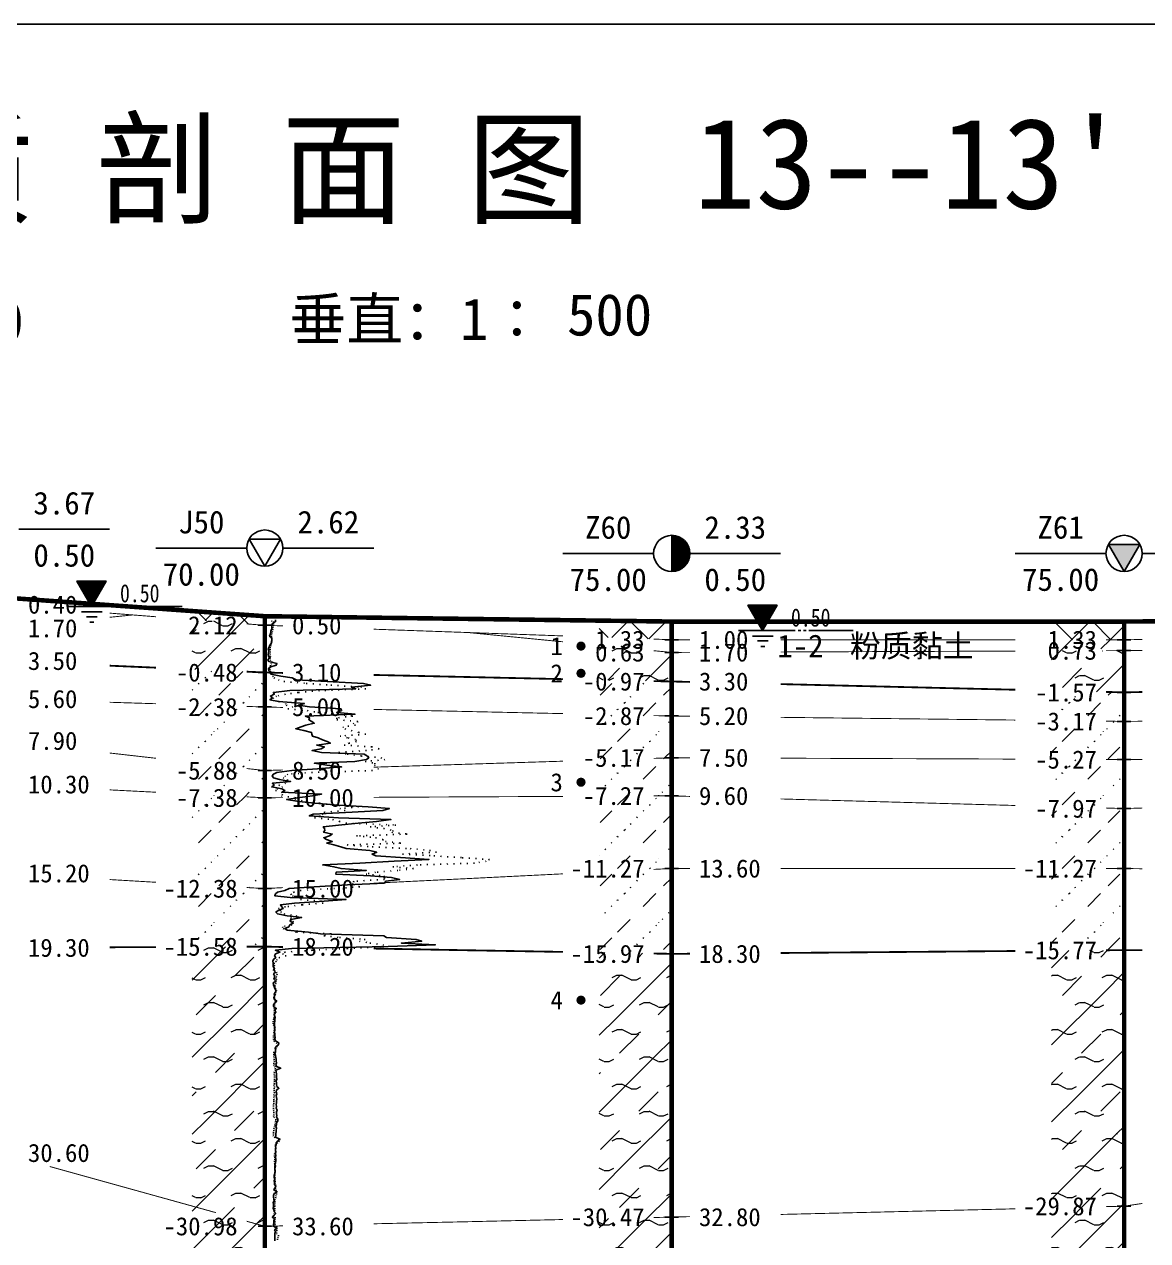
# Model space of a CAD drawing. Extents: x -37 to 3540, y -1485 to 297.
# Drawn here: x 335.5 to 459.3, y -446 to -312 of the extents above; entities that cross this region are included whole.
import ezdxf
from ezdxf.enums import TextEntityAlignment as Align

# ---------------------------------------------------------------- set-up
doc = ezdxf.new("R2010")
doc.units = 0
doc.linetypes.add('DOT', pattern=[6.35, 0, -6.35])
doc.layers.get('0').update_dxf_attribs({"linetype": 'CONTINUOUS'})
for name, color, linetype in [('CURVE', 200, 'CONTINUOUS'), ('FRAME', 7, 'CONTINUOUS'), ('HOLE', 41, 'CONTINUOUS'), ('SAMPLE', 1, 'CONTINUOUS'), ('STRATUM', 241, 'CONTINUOUS')]:
    doc.layers.add(name, color=color, linetype=linetype)
doc.layers.add('HATCH', color=7, linetype='CONTINUOUS', lineweight=13)
doc.styles.add('ST', font='')
doc.styles.get('ST').set_extended_font_data('SimSun')
pattern_1 = [(45, (134.838, -594), (-2.12132, 2.12132), [10, 0]), (135, (134.838, -594), (-2.12132, -2.12132), [10, 0])]
pattern_2 = [(45, (134.838, -594), (-4.24264, 4.24264), [10, 0]), (45, (135.899, -597.182), (-2.12132, 6.36396), [3, -3]), (26.565, (135.912, -594.2536), (5.999823, 5.999812), [0.567, -12.849]), (0, (135.345, -594.2536), (0, 6), [0.567, -5.433]), (26.565, (133.2567, -594), (5.999823, 5.999812), [0.567, -12.849]), (0, (133.764, -593.7464), (0, 6), [0.567, -5.433]), (153.435, (135.345, -594.2536), (-5.999818, -5e-06), [1.134, -12.2826]), (26.565, (138.912, -591.2536), (5.999823, 5.999812), [0.567, -12.849]), (0, (138.345, -591.2536), (0, 6), [0.567, -5.433]), (26.565, (136.2567, -591), (5.999823, 5.999812), [0.567, -12.849]), (0, (136.764, -590.7464), (0, 6), [0.567, -5.433]), (153.435, (138.345, -591.2536), (-5.999818, -5e-06), [1.134, -12.2826])]
pattern_3 = [(45, (134.838, -594), (-7e-07, 6.99998), [1.97196, -7.92754]), (45, (137.651, -591.171), (-7e-07, 6.99998), [1.99367, -7.90583]), (45, (139.9054, -588.918), (-7e-07, 6.99998), [1.81361, -8.08588]), (26.56505, (134.838, -590.5), (7, 7), [0.0965, -15.55598]), (36.8699, (135.538, -589.8), (7, 7), [0.19775, -34.80225]), (315, (138.338, -587.024), (6.99998, 1e-06), [0.03305, -9.86644]), (26.56505, (138.338, -594), (7, 7), [0.14475, -15.50773]), (26.56505, (139.038, -593.3), (7, 7), [0.10528, -15.5472]), (90, (139.388, -592.95), (-7, -5e-07), [0.02877, -6.97123]), (26.56505, (139.738, -592.6), (7, 7), [0.09101, -31.21394]), (36.8699, (140.438, -591.9), (7, 7), [0.11069, -34.88931]), (45, (141.138, -591.2), (-2e-07, 6.99998), [0.10911, -9.79038]), (315, (141.752, -590.452), (6.99998, 1e-06), [0.03305, -9.86644]), (36.8699, (136.238, -589.1), (7, 7), [0.10224, -34.89776]), (53.1301, (136.938, -588.4), (14, 21), [0.13438, -34.86562]), (53.1301, (137.638, -587.7), (14, 21), [0.12625, -34.87375])]
pattern_4 = [(45, (134.838, -594), (-2.12132, 2.12132), [10, 0]), (26.565, (135.912, -594.2536), (5.999823, 5.999812), [0.567, -12.849]), (0, (135.345, -594.2536), (0, 6), [0.567, -5.433]), (26.565, (133.2567, -594), (5.999823, 5.999812), [0.567, -12.849]), (0, (133.764, -593.7464), (0, 6), [0.567, -5.433]), (153.435, (135.345, -594.2536), (-5.999818, -5e-06), [1.134, -12.2826]), (26.565, (138.912, -591.2536), (5.999823, 5.999812), [0.567, -12.849]), (0, (138.345, -591.2536), (0, 6), [0.567, -5.433]), (26.565, (136.2567, -591), (5.999823, 5.999812), [0.567, -12.849]), (0, (136.764, -590.7464), (0, 6), [0.567, -5.433]), (153.435, (138.345, -591.2536), (-5.999818, -5e-06), [1.134, -12.2826])]

# ---------------------------------------------------------------- blocks, each defined once
blk = doc.blocks.new('图头_剖面图A3')
at = {"style": 'ST'}
for s, height, p in [('工 程 地 质 剖 面 图', 10, (-15.09, 10.79)), ('比例尺：水平：1∶            垂直：1∶', 4.6, (-11.5, -5.76))]:
    blk.add_text(s, height=height, dxfattribs=at).set_placement(p, align=Align.MIDDLE_CENTER)
for tag, height, p in [('01_剖面号', 10, (64.41, 11.39)), ('03＿纵向比例', 4.6, (50.43, -5.28)), ('02_横向比例', 4.6, (-18.82, -5.99))]:
    blk.add_attdef(tag, text='', height=height, dxfattribs=at).set_placement(p, align=Align.MIDDLE_LEFT)
blk = doc.blocks.new('H_cpt_hole')
for p, q in [((-1.73, 1), (1.73, 1)), ((0, -2), (-1.73, 1)), ((1.73, 1), (0, -2))]:
    blk.add_line(p, q)
blk.add_circle((0, 0), 2)
blk = doc.blocks.new('H_sam_hole')
blk.add_line((0, 2), (0, -2))
at = {"const_width": 2}
blk.add_lwpolyline([(0, -1, 0.414214), (1, 0, 0.414214), (0, 1, 1)], format="xyb", dxfattribs=at)
blk.add_circle((0, 0), 2)
blk = doc.blocks.new('H_spt_hole')
blk.add_hatch(color=256).paths.add_polyline_path([(1.73, 1), (-1.73, 1), (0, -2)])
blk.add_lwpolyline([(0, -2), (1.73, 1), (-1.73, 1)], close=True)
blk.add_circle((0, 0), 2)
blk = doc.blocks.new('SampleSoilUndisturbed')
at = {"const_width": 0.5}
blk.add_lwpolyline([(-0.25, 0, 1), (0.25, 0, 1)], format="xyb", close=True, dxfattribs=at)
blk = doc.blocks.new('Gwl')
blk.add_lwpolyline([(0, 0, 0, 3.22, 0), (0, 2.79, 3.22, 3.22, 0)], format="xyseb")
blk.add_lwpolyline([(0, 0), (1.61, 2.79), (-1.61, 2.79)], close=True)
for points in [[(-2.63, 0), (3.61, 0)], [(3.93, 0), (4.21, 0)], [(4.53, 0), (4.8, 0)], [(5.09, 0), (9.99, 0)], [(-1.09, -0.61), (1.16, -0.61)], [(-0.54, -1.14), (0.61, -1.14)], [(-0.19, -1.74), (0.26, -1.74)]]:
    blk.add_lwpolyline(points)
at = {"style": 'ST', "width": 0.8}
blk.add_attdef('*GWL', (3.14, 0.45), '', height=2, dxfattribs=at)

msp = doc.modelspace()

# ---------------------------------------------------------------- hatches: boundary and pattern name
at = {"layer": 'HATCH'}
h = msp.add_hatch(dxfattribs=at)
h.set_pattern_fill('YNFNT', color=251, style=0)
h.set_pattern_definition(pattern_2)
h.paths.add_polyline_path([(361.97, -378.2), (353.97, -377.57), (353.97, -383.05), (361.97, -383.4)])
h.paths.add_polyline_path([(351.33, -384.89), (359.46, -384.89), (359.46, -381.96), (351.33, -381.96)], flags=9)
h.paths.add_polyline_path([(352.76, -379.69), (359.45, -379.69), (359.45, -376.77), (352.76, -376.77)], flags=9)
h = msp.add_hatch(dxfattribs=at)
h.set_pattern_fill('STT', color=50, style=0)
h.set_pattern_definition(pattern_1)
h.paths.add_polyline_path([(361.97, -377.2), (353.97, -376.63), (353.97, -377.57), (361.97, -378.2)])
h.paths.add_polyline_path([(352.76, -379.69), (359.45, -379.69), (359.45, -376.77), (352.76, -376.77)], flags=9)
h = msp.add_hatch(dxfattribs=at)
h.set_pattern_fill('STT', color=50, style=0)
h.set_pattern_definition(pattern_1)
h.paths.add_polyline_path([(406.81, -377.79), (398.81, -377.69), (398.81, -379.51), (406.81, -379.79)])
h.paths.add_polyline_path([(397.6, -381.28), (404.29, -381.28), (404.29, -378.35), (397.6, -378.35)], flags=9)
h = msp.add_hatch(dxfattribs=at)
h.set_pattern_fill('STT', color=50, style=0)
h.set_pattern_definition(pattern_1)
h.paths.add_polyline_path([(456.66, -377.79), (448.66, -377.79), (448.66, -379.79), (456.66, -379.79)])
h.paths.add_polyline_path([(447.45, -381.28), (454.15, -381.28), (454.15, -378.34), (447.45, -378.34)], flags=9)
h = msp.add_hatch(dxfattribs=at)
h.set_pattern_fill('YNFNT', color=251, style=0)
h.set_pattern_definition(pattern_2)
h.paths.add_polyline_path([(406.81, -381.19), (398.81, -380.41), (398.81, -384.22), (406.81, -384.39)])
h.paths.add_polyline_path([(396.17, -385.88), (404.29, -385.88), (404.29, -382.95), (396.17, -382.95)], flags=9)
h.paths.add_polyline_path([(397.6, -382.68), (404.29, -382.68), (404.29, -379.75), (397.6, -379.75)], flags=9)
h.paths.add_polyline_path([(397.6, -381.28), (404.29, -381.28), (404.29, -378.35), (397.6, -378.35)], flags=9)
h = msp.add_hatch(dxfattribs=at)
h.set_pattern_fill('FZNT', color=32, style=0)
h.set_pattern_definition([(45, (134.838, -594), (-4.24264, 4.24264), [10, 0]), (45, (135.899, -597.182), (-2.12132, 6.36396), [3, -3])])
h.paths.add_polyline_path([(456.66, -379.79), (448.66, -379.79), (448.66, -381.02), (456.66, -380.99)])
h.paths.add_polyline_path([(447.45, -382.48), (454.15, -382.48), (454.15, -379.54), (447.45, -379.54)], flags=9)
h.paths.add_polyline_path([(447.45, -381.28), (454.15, -381.28), (454.15, -378.34), (447.45, -378.34)], flags=9)
h = msp.add_hatch(dxfattribs=at)
h.set_pattern_fill('YNFNT', color=251, style=0)
h.set_pattern_definition(pattern_2)
h.paths.add_polyline_path([(456.66, -380.99), (448.66, -381.02), (448.66, -385.4), (456.66, -385.59)])
h.paths.add_polyline_path([(446.03, -387.07), (454.15, -387.07), (454.15, -384.16), (446.03, -384.16)], flags=9)
h.paths.add_polyline_path([(447.45, -382.48), (454.15, -382.48), (454.15, -379.54), (447.45, -379.54)], flags=9)
h = msp.add_hatch(dxfattribs=at)
h.set_pattern_fill('SZFT', color=52, style=0)
h.set_pattern_definition(pattern_3)
h.paths.add_polyline_path([(361.97, -383.4), (353.97, -383.05), (353.97, -386.96), (361.97, -387.2)])
h.paths.add_polyline_path([(351.33, -388.69), (359.46, -388.69), (359.46, -385.76), (351.33, -385.76)], flags=9)
h.paths.add_polyline_path([(351.33, -384.89), (359.46, -384.89), (359.46, -381.96), (351.33, -381.96)], flags=9)
h = msp.add_hatch(dxfattribs=at)
h.set_pattern_fill('SZFT', color=52, style=0)
h.set_pattern_definition(pattern_3)
h.paths.add_polyline_path([(406.81, -384.39), (398.81, -384.22), (398.81, -388.02), (406.81, -388.19)])
h.paths.add_polyline_path([(396.17, -389.68), (404.29, -389.68), (404.29, -386.75), (396.17, -386.75)], flags=9)
h.paths.add_polyline_path([(396.17, -385.88), (404.29, -385.88), (404.29, -382.95), (396.17, -382.95)], flags=9)
h = msp.add_hatch(dxfattribs=at)
h.set_pattern_fill('SZFT', color=52, style=0)
h.set_pattern_definition(pattern_3)
h.paths.add_polyline_path([(456.66, -385.59), (448.66, -385.4), (448.66, -388.69), (456.66, -388.79)])
h.paths.add_polyline_path([(446.02, -390.28), (454.15, -390.28), (454.15, -387.34), (446.02, -387.34)], flags=9)
h.paths.add_polyline_path([(446.03, -387.07), (454.15, -387.07), (454.15, -384.16), (446.03, -384.16)], flags=9)
h = msp.add_hatch(dxfattribs=at)
h.set_pattern_fill('SZFT', color=52, style=0)
h.set_pattern_definition(pattern_3)
h.paths.add_polyline_path([(361.97, -387.2), (353.97, -386.96), (353.97, -393.3), (361.97, -394.2)])
h.paths.add_polyline_path([(351.33, -395.69), (359.46, -395.69), (359.46, -392.76), (351.33, -392.76)], flags=9)
h.paths.add_polyline_path([(351.33, -388.69), (359.46, -388.69), (359.46, -385.76), (351.33, -385.76)], flags=9)
h = msp.add_hatch(dxfattribs=at)
h.set_pattern_fill('SZFT', color=52, style=0)
h.set_pattern_definition(pattern_3)
h.paths.add_polyline_path([(406.81, -388.19), (398.81, -388.02), (398.81, -393.04), (406.81, -392.79)])
h.paths.add_polyline_path([(396.17, -394.28), (404.29, -394.28), (404.29, -391.36), (396.17, -391.36)], flags=9)
h.paths.add_polyline_path([(396.17, -389.68), (404.29, -389.68), (404.29, -386.75), (396.17, -386.75)], flags=9)
h = msp.add_hatch(dxfattribs=at)
h.set_pattern_fill('SZFT', color=52, style=0)
h.set_pattern_definition(pattern_3)
h.paths.add_polyline_path([(456.66, -388.79), (448.66, -388.69), (448.66, -392.96), (456.66, -392.99)])
h.paths.add_polyline_path([(446.03, -394.47), (454.15, -394.47), (454.15, -391.57), (446.03, -391.57)], flags=9)
h.paths.add_polyline_path([(446.02, -390.28), (454.15, -390.28), (454.15, -387.34), (446.02, -387.34)], flags=9)
h = msp.add_hatch(dxfattribs=at)
h.set_pattern_fill('SZFT', color=52, style=0)
h.set_pattern_definition(pattern_3)
h.paths.add_polyline_path([(406.81, -392.79), (398.81, -393.04), (398.81, -397.03), (406.81, -396.99)])
h.paths.add_polyline_path([(396.17, -398.48), (404.29, -398.48), (404.29, -395.58), (396.17, -395.58)], flags=9)
h.paths.add_polyline_path([(396.17, -394.28), (404.29, -394.28), (404.29, -391.36), (396.17, -391.36)], flags=9)
h = msp.add_hatch(dxfattribs=at)
h.set_pattern_fill('SZFT', color=52, style=0)
h.set_pattern_definition(pattern_3)
h.paths.add_polyline_path([(456.66, -392.99), (448.66, -392.96), (448.66, -398.16), (456.66, -398.39)])
h.paths.add_polyline_path([(446.02, -399.88), (454.15, -399.88), (454.15, -396.94), (446.02, -396.94)], flags=9)
h.paths.add_polyline_path([(446.03, -394.47), (454.15, -394.47), (454.15, -391.57), (446.03, -391.57)], flags=9)
h = msp.add_hatch(dxfattribs=at)
h.set_pattern_fill('SZFT', color=52, style=0)
h.set_pattern_definition(pattern_3)
h.paths.add_polyline_path([(361.97, -394.2), (353.97, -393.3), (353.97, -396.79), (361.97, -397.2)])
h.paths.add_polyline_path([(351.33, -398.69), (359.46, -398.69), (359.46, -395.76), (351.33, -395.76)], flags=9)
h.paths.add_polyline_path([(351.33, -395.69), (359.46, -395.69), (359.46, -392.76), (351.33, -392.76)], flags=9)
h = msp.add_hatch(dxfattribs=at)
h.set_pattern_fill('SZFT', color=52, style=0)
h.set_pattern_definition(pattern_3)
h.paths.add_polyline_path([(361.97, -397.2), (353.97, -396.79), (353.97, -406.74), (361.97, -407.2)])
h.paths.add_polyline_path([(349.9, -408.69), (359.46, -408.69), (359.46, -405.76), (349.9, -405.76)], flags=9)
h.paths.add_polyline_path([(351.33, -398.69), (359.46, -398.69), (359.46, -395.76), (351.33, -395.76)], flags=9)
h = msp.add_hatch(dxfattribs=at)
h.set_pattern_fill('SZFT', color=52, style=0)
h.set_pattern_definition(pattern_3)
h.paths.add_polyline_path([(406.81, -396.99), (398.81, -397.03), (398.81, -405.39), (406.81, -404.99)])
h.paths.add_polyline_path([(394.74, -406.48), (404.29, -406.48), (404.29, -403.56), (394.74, -403.56)], flags=9)
h.paths.add_polyline_path([(396.17, -398.48), (404.29, -398.48), (404.29, -395.58), (396.17, -395.58)], flags=9)
h = msp.add_hatch(dxfattribs=at)
h.set_pattern_fill('SZFT', color=52, style=0)
h.set_pattern_definition(pattern_3)
h.paths.add_polyline_path([(456.66, -398.39), (448.66, -398.16), (448.66, -404.99), (456.66, -404.99)])
h.paths.add_polyline_path([(444.6, -406.47), (454.15, -406.47), (454.15, -403.56), (444.6, -403.56)], flags=9)
h.paths.add_polyline_path([(446.02, -399.88), (454.15, -399.88), (454.15, -396.94), (446.02, -396.94)], flags=9)
h = msp.add_hatch(dxfattribs=at)
h.set_pattern_fill('SZFT', color=52, style=0)
h.set_pattern_definition(pattern_3)
h.paths.add_polyline_path([(406.81, -404.99), (398.81, -405.39), (398.81, -414.25), (406.81, -414.39)])
h.paths.add_polyline_path([(394.74, -415.88), (404.29, -415.88), (404.29, -412.95), (394.74, -412.95)], flags=9)
h.paths.add_polyline_path([(394.74, -406.48), (404.29, -406.48), (404.29, -403.56), (394.74, -403.56)], flags=9)
h = msp.add_hatch(dxfattribs=at)
h.set_pattern_fill('SZFT', color=52, style=0)
h.set_pattern_definition(pattern_3)
h.paths.add_polyline_path([(456.66, -404.99), (448.66, -404.99), (448.66, -414.05), (456.66, -413.99)])
h.paths.add_polyline_path([(444.6, -415.47), (454.15, -415.47), (454.15, -412.56), (444.6, -412.56)], flags=9)
h.paths.add_polyline_path([(444.6, -406.47), (454.15, -406.47), (454.15, -403.56), (444.6, -403.56)], flags=9)
h = msp.add_hatch(dxfattribs=at)
h.set_pattern_fill('SZFT', color=52, style=0)
h.set_pattern_definition(pattern_3)
h.paths.add_polyline_path([(361.97, -407.2), (353.97, -406.74), (353.97, -413.63), (361.97, -413.6)])
h.paths.add_polyline_path([(349.9, -415.09), (359.46, -415.09), (359.46, -412.16), (349.9, -412.16)], flags=9)
h.paths.add_polyline_path([(349.9, -408.69), (359.46, -408.69), (359.46, -405.76), (349.9, -405.76)], flags=9)
h = msp.add_hatch(dxfattribs=at)
h.set_pattern_fill('YNFNT', color=251, style=0)
h.set_pattern_definition(pattern_2)
h.paths.add_polyline_path([(361.97, -413.6), (353.97, -413.63), (353.97, -442.18), (361.97, -444.4)])
h.paths.add_polyline_path([(349.9, -415.09), (359.46, -415.09), (359.46, -412.16), (349.9, -412.16)], flags=9)
h = msp.add_hatch(dxfattribs=at)
h.set_pattern_fill('YNFNT', color=251, style=0)
h.set_pattern_definition(pattern_2)
h.paths.add_polyline_path([(456.66, -413.99), (448.66, -414.05), (448.66, -442.38), (456.66, -442.19)])
h.paths.add_polyline_path([(444.59, -443.68), (454.15, -443.68), (454.15, -440.74), (444.59, -440.74)], flags=9)
h.paths.add_polyline_path([(444.6, -415.47), (454.15, -415.47), (454.15, -412.56), (444.6, -412.56)], flags=9)
h = msp.add_hatch(dxfattribs=at)
h.set_pattern_fill('YNFNT', color=251, style=0)
h.set_pattern_definition(pattern_2)
h.paths.add_polyline_path([(406.81, -414.39), (398.81, -414.25), (398.81, -443.57), (406.81, -443.39)])
h.paths.add_polyline_path([(394.74, -444.88), (404.29, -444.88), (404.29, -441.95), (394.74, -441.95)], flags=9)
h.paths.add_polyline_path([(394.74, -415.88), (404.29, -415.88), (404.29, -412.95), (394.74, -412.95)], flags=9)
h = msp.add_hatch(dxfattribs=at)
h.set_pattern_fill('YNNT', color=251, style=0)
h.set_pattern_definition(pattern_4)
h.paths.add_polyline_path([(456.66, -442.19), (448.66, -442.38), (448.66, -448.57), (456.66, -447.99)])
h.paths.add_polyline_path([(444.59, -449.48), (454.15, -449.48), (454.15, -446.54), (444.59, -446.54)], flags=9)
h.paths.add_polyline_path([(444.59, -443.68), (454.15, -443.68), (454.15, -440.74), (444.59, -440.74)], flags=9)
h = msp.add_hatch(dxfattribs=at)
h.set_pattern_fill('YNNT', color=251, style=0)
h.set_pattern_definition(pattern_4)
h.paths.add_polyline_path([(406.81, -443.39), (398.81, -443.57), (398.81, -451.95), (406.81, -451.59)])
h.paths.add_polyline_path([(394.74, -453.08), (404.29, -453.08), (404.29, -450.15), (394.74, -450.15)], flags=9)
h.paths.add_polyline_path([(394.74, -444.88), (404.29, -444.88), (404.29, -441.95), (394.74, -441.95)], flags=9)
h = msp.add_hatch(dxfattribs=at)
h.set_pattern_fill('YNNT', color=251, style=0)
h.set_pattern_definition(pattern_4)
h.paths.add_polyline_path([(361.97, -444.4), (353.97, -442.18), (353.97, -453.14), (361.97, -453.6)])
h.paths.add_polyline_path([(349.9, -455.09), (359.46, -455.09), (359.46, -452.16), (349.9, -452.16)], flags=9)
h.paths.add_polyline_path([(349.9, -445.89), (359.46, -445.89), (359.46, -442.96), (349.9, -442.96)], flags=9)

# ---------------------------------------------------------------- linework, layer by layer
at = {"layer": 'CURVE', "color": 100, "linetype": 'DOT', "ltscale": 0.1}
msp.add_lwpolyline([(361.97, -377.6), (363.01, -377.8), (362.94, -378), (362.91, -378.2), (362.89, -378.4), (362.84, -378.6), (362.8, -378.8), (362.75, -379), (362.7, -379.2), (362.68, -379.4), (362.72, -379.6), (362.75, -379.8), (362.76, -380), (362.69, -380.2), (362.63, -380.4), (362.57, -380.6), (362.56, -380.8), (362.55, -381), (362.54, -381.2), (362.55, -381.4), (362.58, -381.6), (362.54, -381.8), (362.55, -382), (362.8, -382.2), (362.7, -382.4), (362.6, -382.6), (362.56, -382.8), (362.52, -383), (362.55, -383.2), (362.61, -383.4), (362.84, -383.6), (362.84, -383.8), (362.98, -384), (363.47, -384.2), (364.06, -384.4), (366.54, -384.6), (369.25, -384.8), (372.54, -385), (373.1, -385.2), (367.98, -385.4), (365.63, -385.6), (364.25, -385.8), (363.27, -386), (362.97, -386.2), (362.66, -386.4), (363.53, -386.6), (364.24, -386.8), (364.33, -387), (365.07, -387.2), (364.52, -387.4), (366.65, -387.6), (367.82, -387.8), (369.97, -388), (371.65, -388.2), (369.91, -388.4), (369.9, -388.6), (372.24, -388.8), (371.7, -389), (371.96, -389.2), (370.57, -389.4), (370.8, -389.6), (371.49, -389.8), (372.32, -390), (373.1, -390.2), (370.26, -390.4), (371.16, -390.6), (372.02, -390.8), (372.07, -391), (371.24, -391.2), (370.71, -391.4), (373.75, -391.6), (374.56, -391.8), (373.17, -392), (370.11, -392.2), (371.04, -392.4), (372.61, -392.6), (374.77, -392.8), (375.21, -393), (373.04, -393.2), (374.1, -393.4), (374.07, -393.6), (374.3, -393.8), (374.51, -394), (373.84, -394.2), (367.2, -394.4), (364.52, -394.6), (364.24, -394.8), (363.98, -395), (364.46, -395.2), (364.45, -395.4), (364.26, -395.6), (363.53, -395.8), (363.92, -396), (363.38, -396.2), (363.16, -396.4), (364.29, -396.6), (363.93, -396.8), (363.79, -397), (365.42, -397.2), (365.26, -397.4), (366.48, -397.6), (368, -397.8), (369.39, -398), (372.31, -398.2), (370.22, -398.4), (370.82, -398.6), (368.56, -398.8), (368.37, -399), (368.1, -399.2), (367.46, -399.4), (369.43, -399.6), (370.19, -399.8), (370.92, -400), (376.39, -400.2), (373.59, -400.4), (375.07, -400.6), (376.12, -400.8), (375.98, -401), (377.66, -401.2), (372.08, -401.4), (374.18, -401.6), (374.95, -401.8), (375.26, -402), (376.95, -402.2), (371.05, -402.4), (373.81, -402.6), (377.98, -402.8), (380.12, -403), (380.88, -403.2), (377.14, -403.4), (380.61, -403.6), (383.73, -403.8), (386.71, -404), (386.37, -404.2), (385.06, -404.4), (378.8, -404.6), (376.09, -404.8), (378.36, -405), (376.64, -405.2), (374.18, -405.4), (373.12, -405.6), (375.07, -405.8), (375.17, -406), (375.15, -406.2), (371.76, -406.4), (371.69, -406.6), (371.56, -406.8), (372.43, -407), (369.66, -407.2), (365.95, -407.4), (365.19, -407.6), (364.84, -407.8), (365.01, -408), (365.89, -408.2), (365.91, -408.4), (368.23, -408.6), (368.39, -408.8), (366.06, -409), (364.25, -409.2), (363.48, -409.4), (363.7, -409.6), (363.73, -409.8), (364.08, -410), (365.52, -410.2), (364.84, -410.4), (364.92, -410.6), (365.07, -410.8), (365.09, -411), (364.95, -411.2), (363.93, -411.4), (363.99, -411.6), (364.63, -411.8), (365.46, -412), (369.38, -412.2), (368.49, -412.4), (370.21, -412.6), (373.03, -412.8), (372.39, -413), (373.55, -413.2), (375.05, -413.4), (374.81, -413.6), (370.98, -413.8), (367.19, -414), (364.2, -414.2), (363.93, -414.4), (364.32, -414.6), (363.6, -414.8), (363.33, -415), (363.24, -415.2), (363, -415.4), (363.02, -415.6), (362.98, -415.8), (362.98, -416), (363.02, -416.2), (363.26, -416.4), (363.34, -416.6), (363.25, -416.8), (363.2, -417), (363.24, -417.2), (363.19, -417.4), (363.19, -417.6), (363.08, -417.8), (363.07, -418), (363.16, -418.2), (363.27, -418.4), (363.18, -418.6), (363.14, -418.8), (363.04, -419), (363.04, -419.2), (363.06, -419.4), (363.14, -419.6), (363.07, -419.8), (363.02, -420), (363.06, -420.2), (363.01, -420.4), (363.01, -420.6), (363.04, -420.8), (363.01, -421), (363.02, -421.2), (362.96, -421.4), (362.96, -421.6), (362.88, -421.8), (362.88, -422), (362.88, -422.2), (363.1, -422.4), (363.07, -422.6), (363.04, -422.8), (362.98, -423), (363, -423.2), (362.92, -423.4), (362.91, -423.6), (362.92, -423.8), (362.98, -424), (363.24, -424.2), (363.4, -424.4), (363.3, -424.6), (363.2, -424.8), (363.18, -425), (362.98, -425.2), (362.98, -425.4), (362.98, -425.6), (362.99, -425.8), (362.99, -426), (363.02, -426.2), (362.98, -426.4), (362.96, -426.6), (363.03, -426.8), (363.11, -427), (363.15, -427.2), (363.02, -427.4), (363.01, -427.6), (363.02, -427.8), (363.02, -428), (363.03, -428.2), (363.04, -428.4), (363.02, -428.6), (362.98, -428.8), (363.03, -429), (363.01, -429.2), (363, -429.4), (363.02, -429.6), (362.98, -429.8), (362.99, -430), (362.99, -430.2), (362.97, -430.4), (362.96, -430.6), (362.95, -430.8), (362.94, -431), (362.94, -431.2), (362.94, -431.4), (362.93, -431.6), (362.97, -431.8), (362.95, -432), (362.94, -432.2), (362.96, -432.4), (363.2, -432.6), (363.18, -432.8), (363.13, -433), (363.07, -433.2), (363.04, -433.4), (363, -433.6), (362.96, -433.8), (362.94, -434), (362.94, -434.2), (362.88, -434.4), (363, -434.6), (363.62, -434.8), (363.54, -435), (363.41, -435.2), (363.13, -435.4), (363.14, -435.6), (363.14, -435.8), (363.13, -436), (363.14, -436.2), (363.06, -436.4), (363.04, -436.6), (363.06, -436.8), (363.06, -437), (363.05, -437.2), (363.05, -437.4), (363.07, -437.6), (363.06, -437.8), (363.07, -438), (363.1, -438.2), (363.09, -438.4), (363.08, -438.6), (363.07, -438.8), (363.1, -439), (363.07, -439.2), (363.11, -439.4), (363.11, -439.6), (363.14, -439.8), (363.18, -440), (363.12, -440.2), (363.16, -440.4), (363.26, -440.6), (363.27, -440.8), (363.21, -441), (363.18, -441.2), (363.08, -441.4), (363.06, -441.6), (363.07, -441.8), (363.06, -442), (363.04, -442.2), (363.07, -442.4), (363.04, -442.6), (363.08, -442.8), (363.04, -443), (362.98, -443.2), (363.11, -443.4), (363.09, -443.6), (363.07, -443.8), (363.06, -444), (363.05, -444.2), (363.3, -444.4), (363.28, -444.6), (363.28, -444.8), (363.27, -445), (363.27, -445.2), (363.49, -445.4), (363.44, -445.6), (363.35, -445.8), (363.38, -446)], dxfattribs=at)
at = {"layer": 'CURVE', "color": 30, "linetype": 'Continuous'}
msp.add_lwpolyline([(363.14, -377.6), (363.15, -377.8), (362.83, -378), (362.75, -378.2), (362.73, -378.4), (362.74, -378.6), (362.62, -378.8), (362.64, -379), (362.56, -379.2), (362.5, -379.4), (362.75, -379.6), (362.75, -379.8), (362.69, -380), (362.67, -380.2), (362.51, -380.4), (362.44, -380.6), (362.35, -380.8), (362.4, -381), (362.37, -381.2), (362.35, -381.4), (362.39, -381.6), (362.49, -381.8), (362.3, -382), (362.42, -382.2), (363.3, -382.4), (363.22, -382.6), (362.54, -382.8), (362.38, -383), (362.41, -383.2), (362.68, -383.4), (362.65, -383.6), (363.73, -383.8), (365, -384), (365.43, -384.2), (368.84, -384.4), (372.84, -384.6), (373.65, -384.8), (371.52, -385), (371.99, -385.2), (364.71, -385.4), (362.91, -385.6), (363.01, -385.8), (362.59, -386), (362.8, -386.2), (362.54, -386.4), (363.46, -386.6), (366.33, -386.8), (365.68, -387), (366.91, -387.2), (370.36, -387.4), (370.43, -387.6), (369.89, -387.8), (371.92, -388), (366.45, -388.2), (366.9, -388.4), (366.83, -388.6), (367.16, -388.8), (367.41, -389), (366.5, -389.2), (365.97, -389.4), (365.37, -389.6), (366.28, -389.8), (367.12, -390), (367.14, -390.2), (367.22, -390.4), (367.85, -390.6), (368.31, -390.8), (368.85, -391), (369.19, -391.2), (367.7, -391.4), (368.54, -391.6), (368.18, -391.8), (367.18, -392), (368.21, -392.2), (372.92, -392.4), (373.28, -392.6), (373.42, -392.8), (373.18, -393), (371.89, -393.2), (367.44, -393.4), (368.82, -393.6), (370.42, -393.8), (367.79, -394), (364.95, -394.2), (363.28, -394.4), (362.92, -394.6), (362.79, -394.8), (362.92, -395), (363.58, -395.2), (364.81, -395.4), (362.81, -395.6), (363, -395.8), (362.74, -396), (363.83, -396.2), (364.19, -396.4), (363.84, -396.6), (368.22, -396.8), (367.21, -397), (365.57, -397.2), (364.37, -397.4), (365.72, -397.6), (367.47, -397.8), (370.04, -398), (373.35, -398.2), (375.7, -398.4), (374.99, -398.6), (371.58, -398.8), (367.29, -399), (366.86, -399.2), (370.1, -399.4), (375.87, -399.6), (374.27, -399.8), (372.24, -400), (370.08, -400.2), (368.4, -400.4), (368.55, -400.6), (368.57, -400.8), (368.45, -401), (369.4, -401.2), (369.08, -401.4), (368.46, -401.6), (368.78, -401.8), (369.4, -402), (368.79, -402.2), (369.58, -402.4), (370.36, -402.6), (370.95, -402.8), (373.53, -403), (374.3, -403.2), (373.79, -403.4), (374.22, -403.6), (377.47, -403.8), (380.05, -404), (376.22, -404.2), (372.43, -404.4), (368.35, -404.6), (369.58, -404.8), (370.37, -405), (373.15, -405.2), (369.82, -405.4), (369.78, -405.6), (373.6, -405.8), (375.93, -406), (376.84, -406.2), (375.3, -406.4), (375.14, -406.6), (371.09, -406.8), (367.39, -407), (364.67, -407.2), (364.19, -407.4), (363.38, -407.6), (363.14, -407.8), (363.06, -408), (364.75, -408.2), (370.93, -408.4), (368.52, -408.6), (365.24, -408.8), (363.68, -409), (363.84, -409.2), (363.98, -409.4), (363.44, -409.6), (363.19, -409.8), (363.38, -410), (364.43, -410.2), (366.04, -410.4), (364.83, -410.6), (364.75, -410.8), (365.11, -411), (364.74, -411.2), (364.61, -411.4), (364.19, -411.6), (364.45, -411.8), (366.77, -412), (368.12, -412.2), (375.1, -412.4), (375.39, -412.6), (378.65, -412.8), (379.27, -413), (377.02, -413.2), (380.76, -413.4), (375.56, -413.6), (364.95, -413.8), (363.14, -414), (363.63, -414.2), (363.15, -414.4), (363.04, -414.6), (363.17, -414.8), (362.93, -415), (362.86, -415.2), (362.9, -415.4), (362.9, -415.6), (362.9, -415.8), (363.04, -416), (362.91, -416.2), (363.14, -416.4), (362.93, -416.6), (363.04, -416.8), (363.04, -417), (362.98, -417.2), (363.19, -417.4), (362.9, -417.6), (362.93, -417.8), (363, -418), (363.09, -418.2), (363.17, -418.4), (363.15, -418.6), (363, -418.8), (363.08, -419), (362.97, -419.2), (363, -419.4), (363.29, -419.6), (363.09, -419.8), (362.93, -420), (362.94, -420.2), (363.22, -420.4), (363.08, -420.6), (363.19, -420.8), (363.02, -421), (363.03, -421.2), (363.12, -421.4), (363.08, -421.6), (363.06, -421.8), (363.05, -422), (363.04, -422.2), (363.04, -422.4), (363.05, -422.6), (363.06, -422.8), (363.04, -423), (363.06, -423.2), (363.09, -423.4), (363.11, -423.6), (363.06, -423.8), (363.2, -424), (363.5, -424.2), (363.48, -424.4), (363.21, -424.6), (363.11, -424.8), (363.16, -425), (363.16, -425.2), (363.07, -425.4), (363.15, -425.6), (363.19, -425.8), (363.22, -426), (363.21, -426.2), (363.24, -426.4), (363.2, -426.6), (363.25, -426.8), (363.73, -427), (363.2, -427.2), (363.23, -427.4), (363.24, -427.6), (363.25, -427.8), (363.24, -428), (363.28, -428.2), (363.23, -428.4), (363.25, -428.6), (363.27, -428.8), (363.28, -429), (363.52, -429.2), (363.25, -429.4), (363.23, -429.6), (363.28, -429.8), (363.23, -430), (363.25, -430.2), (363.29, -430.4), (363.27, -430.6), (363.24, -430.8), (363.22, -431), (363.25, -431.2), (363.23, -431.4), (363.32, -431.6), (363.26, -431.8), (363.27, -432), (363.28, -432.2), (363.25, -432.4), (363.41, -432.6), (363.41, -432.8), (363.27, -433), (363.25, -433.2), (363.18, -433.4), (363.26, -433.6), (363.22, -433.8), (363.22, -434), (363.18, -434.2), (363.17, -434.4), (363.15, -434.6), (363.64, -434.8), (363.42, -435), (363.23, -435.2), (363.22, -435.4), (363.15, -435.6), (363.17, -435.8), (363.16, -436), (363.2, -436.2), (363.15, -436.4), (363.17, -436.6), (363.15, -436.8), (363.18, -437), (363.18, -437.2), (363.15, -437.4), (363.06, -437.6), (363.13, -437.8), (363.09, -438), (363.07, -438.2), (363.12, -438.4), (363.06, -438.6), (363, -438.8), (363, -439), (363.06, -439.2), (363.01, -439.4), (363.05, -439.6), (363.02, -439.8), (363.18, -440), (363.08, -440.2), (362.95, -440.4), (363.32, -440.6), (362.99, -440.8), (362.91, -441), (362.93, -441.2), (362.97, -441.4), (363, -441.6), (362.89, -441.8), (362.92, -442), (362.94, -442.2), (362.9, -442.4), (362.97, -442.6), (363, -442.8), (363.18, -443), (362.97, -443.2), (362.81, -443.4), (363.03, -443.6), (362.96, -443.8), (362.97, -444), (362.92, -444.2), (362.91, -444.4), (363.28, -444.6), (363.04, -444.8), (363.15, -445), (363.09, -445.2), (363.08, -445.4), (363.09, -445.6), (363.08, -445.8), (363.07, -446)], dxfattribs=at)
at = {"layer": 'FRAME', "linetype": 'Continuous'}
msp.add_line((658.45, -312), (-17.39, -312), dxfattribs=at)
at = {"layer": 'HOLE', "linetype": 'Continuous'}
for points in [[(334.87, -367.62), (344.87, -367.62)], [(359.97, -369.7), (349.97, -369.7)], [(363.97, -369.7), (373.97, -369.7)], [(404.81, -370.29), (394.81, -370.29)], [(408.81, -370.29), (418.81, -370.29)], [(454.66, -370.29), (444.66, -370.29)], [(458.66, -370.29), (468.66, -370.29)], [(361.22, -378.2), (362.72, -378.2)], [(406.06, -379.79), (407.56, -379.79)], [(455.91, -379.79), (457.41, -379.79)], [(406.06, -381.19), (407.56, -381.19)], [(455.91, -380.99), (457.41, -380.99)], [(361.22, -383.4), (362.72, -383.4)], [(406.06, -384.39), (407.56, -384.39)], [(455.91, -385.59), (457.41, -385.59)], [(361.22, -387.2), (362.72, -387.2)], [(406.06, -388.19), (407.56, -388.19)], [(455.91, -388.79), (457.41, -388.79)], [(406.06, -392.79), (407.56, -392.79)], [(455.91, -392.99), (457.41, -392.99)], [(361.22, -394.2), (362.72, -394.2)], [(361.22, -397.2), (362.72, -397.2)], [(406.06, -396.99), (407.56, -396.99)], [(455.91, -398.39), (457.41, -398.39)], [(406.06, -404.99), (407.56, -404.99)], [(455.91, -404.99), (457.41, -404.99)], [(361.22, -407.2), (362.72, -407.2)], [(361.22, -413.6), (362.72, -413.6)], [(455.91, -413.99), (457.41, -413.99)], [(406.06, -414.39), (407.56, -414.39)], [(406.06, -443.39), (407.56, -443.39)], [(455.91, -442.19), (457.41, -442.19)], [(361.22, -444.4), (362.72, -444.4)]]:
    msp.add_lwpolyline(points, dxfattribs=at)
at = {"layer": 'HOLE', "linetype": 'Continuous', "const_width": 0.5}
for points in [[(361.97, -377.2), (361.97, -515.9)], [(406.81, -377.79), (406.81, -527.79)], [(456.66, -377.79), (456.66, -526.49)]]:
    msp.add_lwpolyline(points, dxfattribs=at)
at = {"layer": 'STRATUM', "linetype": 'Continuous'}
for points, const_width in [([(330.87, -375.15), (332.87, -375.12), (344.87, -375.98)], 0.5), ([(344.87, -375.98), (359.97, -377.06)], 0.5), ([(373.97, -377.36), (406.81, -377.79), (456.66, -377.79), (506.16, -377.45), (548.19, -377.02), (589.98, -376.77), (631.52, -375.69), (651.52, -375.69)], 0.5), ([(344.87, -376.86), (347.42, -377.06), (349.97, -377.26)], 0.1), ([(344.87, -377.32), (347.42, -377.06)], 0.1), ([(359.97, -377.06), (361.97, -377.2), (373.97, -377.36)], 0.5), ([(373.97, -377.36), (406.81, -377.79), (456.66, -377.79), (506.16, -377.45), (573.09, -376.96), (613.86, -377.1)], 0.5), ([(359.97, -378.05), (361.97, -378.2), (363.97, -378.27)], 0.1), ([(373.97, -378.63), (384.39, -379), (394.81, -379.37)], 0.1), ([(384.39, -379), (394.81, -380.02)], 0.1), ([(404.81, -379.72), (406.81, -379.79), (408.81, -379.79)], 0.1), ([(418.81, -379.79), (431.73, -379.79), (444.66, -379.79)], 0.1), ([(454.66, -379.79), (456.66, -379.79), (458.66, -379.77)], 0.1), ([(404.81, -381), (406.81, -381.19), (408.81, -381.18)], 0.1), ([(418.81, -381.14), (431.73, -381.09), (444.66, -381.04)], 0.1), ([(454.66, -381), (456.66, -380.99), (458.66, -380.98)], 0.1), ([(344.87, -382.65), (347.42, -382.76), (349.97, -382.87)], 0.2), ([(359.97, -383.31), (361.97, -383.4), (363.97, -383.45)], 0.2), ([(373.97, -383.67), (384.39, -383.9), (394.81, -384.13)], 0.2), ([(404.81, -384.35), (406.81, -384.39), (408.81, -384.44)], 0.2), ([(418.81, -384.68), (431.73, -384.99), (444.66, -385.3)], 0.2), ([(454.66, -385.54), (456.66, -385.59), (458.66, -385.55)], 0.2), ([(344.87, -386.68), (347.42, -386.76), (349.97, -386.84)], 0.1), ([(359.97, -387.14), (361.97, -387.2), (363.97, -387.25)], 0.1), ([(373.97, -387.47), (384.39, -387.7), (394.81, -387.93)], 0.1), ([(404.81, -388.15), (406.81, -388.19), (408.81, -388.22)], 0.1), ([(418.81, -388.34), (431.73, -388.49), (444.66, -388.64)], 0.1), ([(454.66, -388.76), (456.66, -388.79), (458.66, -388.77)], 0.1), ([(344.87, -392.27), (347.42, -392.56), (349.97, -392.85)], 0.1), ([(359.97, -393.98), (361.97, -394.2), (363.97, -394.14)], 0.1), ([(373.97, -393.83), (384.39, -393.5), (394.81, -393.17)], 0.1), ([(404.81, -392.86), (406.81, -392.79), (408.81, -392.8)], 0.1), ([(418.81, -392.84), (431.73, -392.89), (444.66, -392.94)], 0.1), ([(454.66, -392.98), (456.66, -392.99), (458.66, -392.99)], 0.1), ([(344.87, -396.33), (347.42, -396.46), (349.97, -396.59)], 0.1), ([(359.97, -397.1), (361.97, -397.2), (363.97, -397.19)], 0.1), ([(373.97, -397.15), (384.39, -397.1), (394.81, -397.05)], 0.1), ([(404.81, -397), (406.81, -396.99), (408.81, -397.05)], 0.1), ([(418.81, -397.33), (431.73, -397.69), (444.66, -398.05)], 0.1), ([(454.66, -398.33), (456.66, -398.39), (458.66, -398.33)], 0.1), ([(373.97, -406.61), (384.39, -406.1), (394.81, -405.58)], 0.1), ([(404.81, -405.09), (406.81, -404.99), (408.81, -404.99)], 0.1), ([(418.81, -404.99), (431.73, -404.99), (444.66, -404.99)], 0.1), ([(454.66, -404.99), (456.66, -404.99), (458.66, -405.02)], 0.1), ([(344.87, -406.21), (347.42, -406.36), (349.97, -406.51)], 0.1), ([(359.97, -407.09), (361.97, -407.2), (363.97, -407.1)], 0.1), ([(344.87, -413.67), (347.42, -413.66), (349.97, -413.65)], 0.2), ([(359.97, -413.61), (361.97, -413.6), (363.97, -413.64)], 0.2), ([(373.97, -413.81), (384.39, -414), (394.81, -414.18)], 0.2), ([(418.81, -414.3), (431.73, -414.19), (444.66, -414.08)], 0.2), ([(454.66, -414), (456.66, -413.99), (458.66, -413.98)], 0.2), ([(404.81, -414.36), (406.81, -414.39), (408.81, -414.38)], 0.2), ([(338.27, -437.82), (347.42, -440.36), (356.57, -442.9)], 0.1), ([(454.66, -442.24), (456.66, -442.19), (458.66, -441.89)], 0.1), ([(404.81, -443.44), (406.81, -443.39), (408.81, -443.34)], 0.1), ([(418.81, -443.1), (431.73, -442.79), (444.66, -442.48)], 0.1), ([(359.97, -443.85), (361.97, -444.4), (363.97, -444.36)], 0.1), ([(373.97, -444.13), (384.39, -443.9), (394.81, -443.66)], 0.1)]:
    msp.add_lwpolyline(points, dxfattribs=dict(at, const_width=const_width))

# ---------------------------------------------------------------- block references
at = {"layer": 'CURVE'}
for p in [(342.87, -376.12), (416.81, -378.79)]:
    msp.add_blockref('Gwl', p, dxfattribs=at).add_auto_attribs({'*GWL': '0.50'})
at = {"layer": 'FRAME'}
msp.add_blockref('图头_剖面图A3', (344.84, -338.7), dxfattribs=at).add_auto_attribs({'01_剖面号': "13--13'", '02_横向比例': '500', '03＿纵向比例': '500'})
at = {"layer": 'HOLE'}
for name, p in [('H_cpt_hole', (361.97, -369.7)), ('H_sam_hole', (406.81, -370.29)), ('H_spt_hole', (456.66, -370.29))]:
    msp.add_blockref(name, p, dxfattribs=at)
at = {"layer": 'SAMPLE'}
for p in [(396.81, -380.49), (396.81, -383.49), (396.81, -395.49), (396.81, -419.49)]:
    msp.add_blockref('SampleSoilUndisturbed', p, dxfattribs=at)

# ---------------------------------------------------------------- texts
at = {"layer": 'HOLE', "style": 'ST'}
for s, p in [('3.67', (339.87, -364.74)), ('J50', (354.97, -366.83)), ('2.62', (368.97, -366.83)), ('Z60', (399.81, -367.42)), ('2.33', (413.81, -367.42)), ('Z61', (449.66, -367.41)), ('0.50', (339.87, -370.49)), ('70.00', (354.97, -372.58)), ('75.00', (399.81, -373.17)), ('0.50', (413.81, -373.17)), ('75.00', (449.66, -373.16))]:
    msp.add_text(s, height=2.5, dxfattribs=at).set_placement(p, align=Align.MIDDLE_CENTER)
for s, p in [('0.40', (335.87, -375.92)), ('1.70', (335.87, -378.52)), ('0.50', (364.97, -378.2)), ('1.00', (409.81, -379.79)), ('1.70', (409.81, -381.19)), ('3.50', (335.87, -382.12)), ('3.10', (364.97, -383.4)), ('3.30', (409.81, -384.39)), ('5.60', (335.87, -386.32)), ('5.00', (364.97, -387.2)), ('5.20', (409.81, -388.19)), ('7.90', (335.87, -390.92)), ('7.50', (409.81, -392.79)), ('8.50', (364.97, -394.2)), ('10.30', (335.87, -395.72)), ('10.00', (364.97, -397.2)), ('9.60', (409.81, -396.99)), ('15.20', (335.87, -405.52)), ('13.60', (409.81, -404.99)), ('15.00', (364.97, -407.2)), ('18.20', (364.97, -413.6)), ('19.30', (335.87, -413.72)), ('18.30', (409.81, -414.39)), ('30.60', (335.87, -436.32)), ('33.60', (364.97, -444.4)), ('32.80', (409.81, -443.39))]:
    msp.add_text(s, height=2, dxfattribs=at).set_placement(p, align=Align.MIDDLE_LEFT)
for s, p in [('2.12', (358.97, -378.2)), ('1.33', (403.81, -379.79)), ('1.33', (453.66, -379.79)), ('0.63', (403.81, -381.19)), ('0.73', (453.66, -380.99)), ('-0.48', (358.97, -383.4)), ('-0.97', (403.81, -384.39)), ('-1.57', (453.66, -385.59)), ('-2.38', (358.97, -387.2)), ('-2.87', (403.81, -388.19)), ('-3.17', (453.66, -388.79)), ('-5.17', (403.81, -392.79)), ('-5.27', (453.66, -392.99)), ('-5.88', (358.97, -394.2)), ('-7.38', (358.97, -397.2)), ('-7.27', (403.81, -396.99)), ('-7.97', (453.66, -398.39)), ('-11.27', (403.81, -404.99)), ('-11.27', (453.66, -404.99)), ('-12.38', (358.97, -407.2)), ('-15.58', (358.97, -413.6)), ('-15.97', (403.81, -414.39)), ('-15.77', (453.66, -413.99)), ('-29.87', (453.66, -442.19)), ('-30.98', (358.97, -444.4)), ('-30.47', (403.81, -443.39))]:
    msp.add_text(s, height=2, dxfattribs=at).set_placement(p, align=Align.MIDDLE_RIGHT)
at = {"layer": 'SAMPLE', "style": 'ST'}
for s, p in [('1', (394.81, -380.49)), ('2', (394.81, -383.49)), ('3', (394.81, -395.49)), ('4', (394.81, -419.49))]:
    msp.add_text(s, height=2, dxfattribs=at).set_placement(p, align=Align.MIDDLE_RIGHT)
at = {"layer": 'STRATUM', "style": 'ST'}
for s, p in [('粉质黏土', (426.44, -380.47)), ('1-2', (418.44, -380.47))]:
    msp.add_text(s, height=2.5, dxfattribs=at).set_placement(p, align=Align.MIDDLE_LEFT)

doc.saveas('drawing.dxf')
